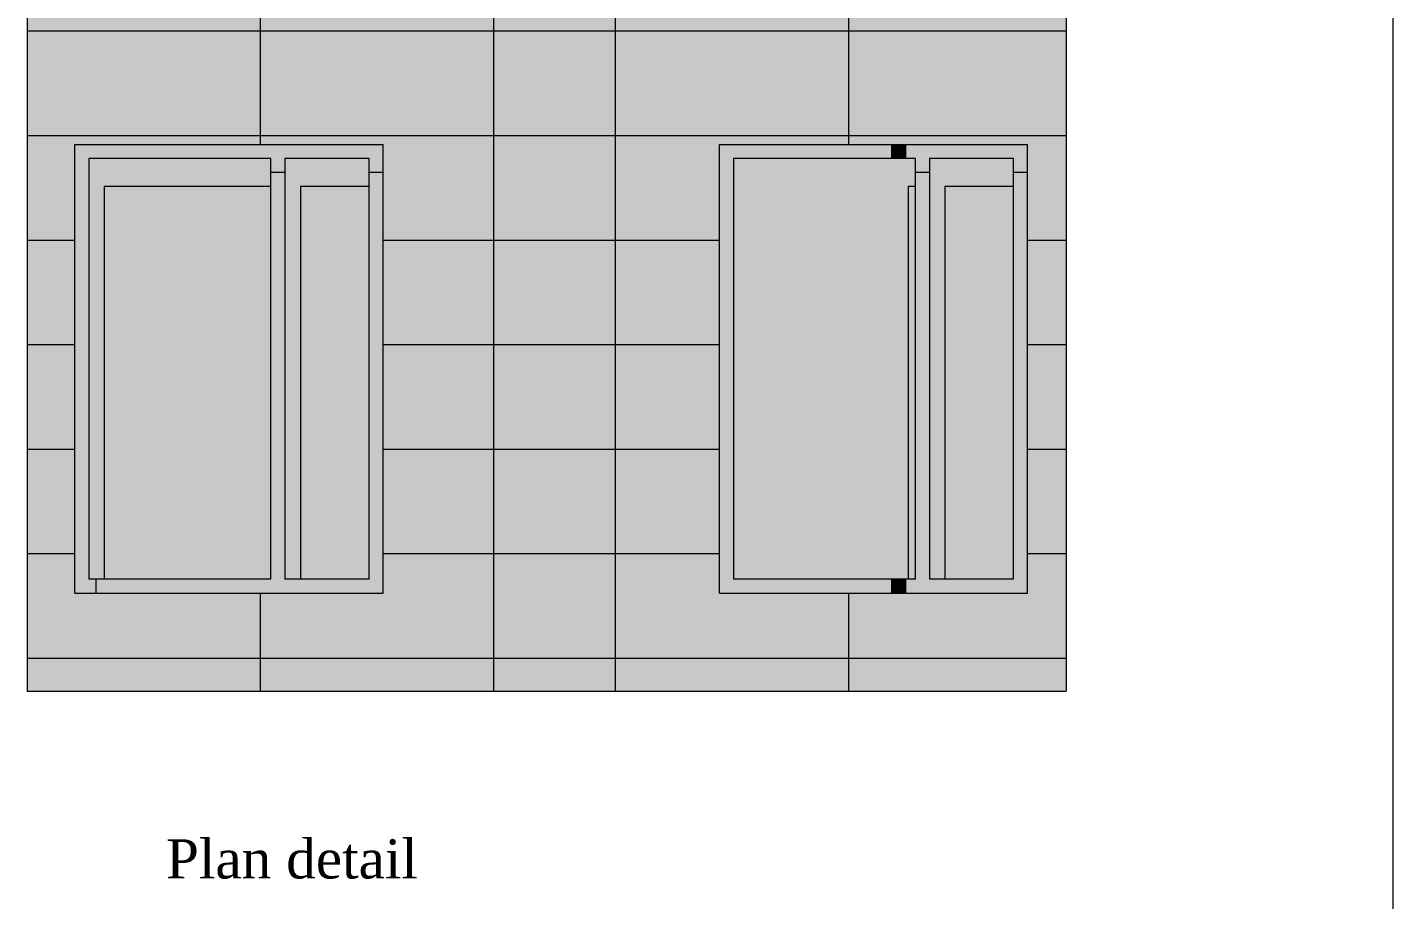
# Model space of a CAD drawing. Header units: millimetres. Extents: x 145836 to 266027, y 108786 to 206069.
# Drawn here: x 241669 to 266027, y 131522 to 147086 of the extents above; entities that cross this region are included whole.
import ezdxf

# ---------------------------------------------------------------- set-up
doc = ezdxf.new("R2010")
doc.units = ezdxf.units.MM
doc.layers.get('0').update_dxf_attribs({"color": 250})
doc.styles.get("Standard").update_dxf_attribs({"font": 'arial.ttf'})

msp = doc.modelspace()

# ---------------------------------------------------------------- hatches: boundary and pattern name
at = {"lineweight": 13, "true_color": 0xb7ab6c}
h = msp.add_hatch(color=43, dxfattribs=at)
h.dxf.hatch_style = 1
h.paths.add_polyline_path([(254015, 147993), (257077, 147993), (257077, 151993), (254015, 151993)])
h.paths.add_polyline_path([(257077, 147993), (254015, 147993), (254015, 144993), (257077, 144993)])
h.paths.add_polyline_path([(254015, 147993), (252165, 147993), (252165, 135245), (254015, 135245)])
h.paths.add_polyline_path([(254015, 136993), (254015, 135245), (257077, 135245), (257077, 136993)])
at = {"lineweight": 13, "true_color": 0xf1e5a2}
h = msp.add_hatch(color=41, dxfattribs=at)
h.dxf.hatch_style = 1
h.paths.add_polyline_path([(241669, 147993), (241669, 135245), (252165, 135245), (252165, 147993)])
h.paths.add_polyline_path([(248015, 144993), (248015, 136993), (242515, 136993), (242515, 144993)], flags=16)
h.paths.add_polyline_path([(247765, 144743), (247765, 137243), (246265, 137243), (246265, 144493), (246015, 144493), (246015, 137243), (242765, 137243), (242765, 144743), (246015, 144743), (246015, 144493), (246265, 144493), (246265, 144743)], flags=0)
at = {"lineweight": 13, "true_color": 0xeedf8c}
h = msp.add_hatch(color=41, dxfattribs=at)
h.dxf.hatch_style = 1
h.paths.add_polyline_path([(260200, 147993), (257077, 147993), (257077, 144993), (259515, 144993), (259515, 136993), (257077, 136993), (257077, 135245), (260200, 135245)])
at = {"lineweight": 13}
for color, points in [(253, [(246015, 144743), (246015, 144493), (246265, 144493), (246265, 144743), (247765, 144743), (247765, 144493), (248015, 144493), (248015, 144993), (242515, 144993), (242515, 136993), (242889, 136993), (242889, 137243), (242765, 137243), (242765, 144743)]), (253, [(259265, 144743), (259265, 144493), (259515, 144493), (259515, 144993), (257335, 144993), (257335, 144743), (257515, 144743), (257515, 144493), (257765, 144493), (257765, 144743)]), (255, [(248015, 144493), (247765, 144493), (247765, 137243), (246265, 137243), (246265, 144493), (246015, 144493), (246015, 137243), (242889, 137243), (242889, 136993), (248015, 136993)]), (255, [(257765, 137243), (257765, 144493), (257515, 144493), (257515, 137243), (257335, 137243), (257335, 136993), (259515, 136993), (259515, 144493), (259265, 144493), (259265, 137243)])]:
    msp.add_hatch(color=color, dxfattribs=at).paths.add_polyline_path(points)
at = {"lineweight": 13, "true_color": 0x787878}
for points in [[(257077, 144743), (257077, 144993), (254015, 144993), (254015, 136993), (257077, 136993), (257077, 137243), (254265, 137243), (254265, 144743)], [(257335, 144993), (257077, 144993), (257077, 144743), (257335, 144743)], [(257335, 137243), (257077, 137243), (257077, 136993), (257335, 136993)]]:
    msp.add_hatch(color=8, dxfattribs=at).paths.add_polyline_path(points)
at = {"lineweight": 13, "true_color": 0x5c6d75}
h = msp.add_hatch(color=147, dxfattribs=at)
h.paths.add_polyline_path([(246015, 144243), (246015, 144743), (242765, 144743), (242765, 137243), (243040, 137243), (243040, 144243)])
h.paths.add_polyline_path([(246265, 144743), (246265, 137243), (246540, 137243), (246540, 144243), (247765, 144243), (247765, 144743)])
h = msp.add_hatch(color=147, dxfattribs=at)
h.paths.add_polyline_path([(257077, 137243), (257384, 137243), (257384, 144243), (257515, 144243), (257515, 144743), (257077, 144743)])
h.paths.add_polyline_path([(257077, 144743), (254265, 144743), (254265, 137243), (257077, 137243)])
h.paths.add_polyline_path([(259265, 144243), (259265, 144743), (257765, 144743), (257765, 137243), (258040, 137243), (258040, 144243)])
at = {"lineweight": 13, "true_color": 0x70858f}
h = msp.add_hatch(color=8, dxfattribs=at)
h.paths.add_polyline_path([(246015, 144243), (243040, 144243), (243040, 137243), (246015, 137243)])
h.paths.add_polyline_path([(247765, 144243), (246540, 144243), (246540, 137243), (247765, 137243)])
h = msp.add_hatch(color=8, dxfattribs=at)
h.paths.add_polyline_path([(258040, 137243), (259265, 137243), (259265, 144243), (258040, 144243)])
h.paths.add_polyline_path([(257384, 137243), (257515, 137243), (257515, 144243), (257384, 144243)])

# ---------------------------------------------------------------- linework, layer by layer
at = {"lineweight": 13}
for p, q in [((266027, 206069), (266027, 108786)), ((266027, 206069), (266027, 108786)), ((249991, 135245), (249991, 194071)), ((245830, 144993), (245830, 151993)), ((256327, 144993), (256327, 151993)), ((241669, 147993), (241669, 135245)), ((260200, 147993), (260200, 135245)), ((241669, 147020), (260200, 147020)), ((241669, 145156), (260200, 145156)), ((241669, 143291), (242515, 143291)), ((248015, 143291), (254015, 143291)), ((259515, 143291), (260200, 143291)), ((241669, 141426), (242515, 141426)), ((248015, 141426), (254015, 141426)), ((259515, 141426), (260200, 141426)), ((241669, 139562), (242515, 139562)), ((248015, 139562), (254015, 139562)), ((259515, 139562), (260200, 139562)), ((241669, 137697), (242515, 137697)), ((248015, 137697), (254015, 137697)), ((259515, 137697), (260200, 137697)), ((245830, 135245), (245830, 136993)), ((256327, 135245), (256327, 136993)), ((241669, 135832), (260200, 135832)), ((241669, 135245), (260200, 135245))]:
    msp.add_line(p, q, dxfattribs=at)
at = {"color": 41, "lineweight": 20, "true_color": 0xf1e5a2}
msp.add_line((252165, 135245), (252165, 162993), dxfattribs=at)
at = {"lineweight": 20}
for p, q in [((242515, 144993), (248015, 144993)), ((242515, 136993), (242515, 144993)), ((248015, 136993), (248015, 144993)), ((254015, 144993), (259515, 144993)), ((254015, 136993), (254015, 144993)), ((259515, 136993), (259515, 144993)), ((246015, 144743), (242765, 144743)), ((242765, 144743), (242765, 137243)), ((246015, 137243), (246015, 144743)), ((247765, 144743), (246265, 144743)), ((246265, 144743), (246265, 137243)), ((247765, 137243), (247765, 144743)), ((257515, 144743), (254265, 144743)), ((254265, 144743), (254265, 137243)), ((257515, 137243), (257515, 144743)), ((259265, 144743), (257765, 144743)), ((257765, 144743), (257765, 137243)), ((259265, 137243), (259265, 144743)), ((246015, 137243), (242765, 137243)), ((247765, 137243), (246265, 137243)), ((257515, 137243), (254265, 137243)), ((259265, 137243), (257765, 137243)), ((242515, 136993), (248015, 136993)), ((254015, 136993), (259515, 136993))]:
    msp.add_line(p, q, dxfattribs=at)
at = {"color": 8, "lineweight": 13, "true_color": 0x828282}
for p, q in [((257335, 144993), (257335, 144743)), ((257335, 137243), (257335, 136993))]:
    msp.add_line(p, q, dxfattribs=at)
at = {"color": 253, "lineweight": 20}
for p, q in [((246265, 144493), (246015, 144493)), ((248015, 144493), (247765, 144493)), ((257765, 144493), (257515, 144493)), ((259515, 144493), (259265, 144493)), ((242889, 137243), (242889, 136993))]:
    msp.add_line(p, q, dxfattribs=at)
at = {"color": 147, "lineweight": 20, "true_color": 0x5c6d75}
for p, q in [((246015, 144243), (243040, 144243)), ((243040, 144243), (243040, 137243)), ((247765, 144243), (246540, 144243)), ((246540, 144243), (246540, 137243)), ((257515, 144243), (257384, 144243)), ((257515, 144243), (257384, 144243)), ((257384, 144243), (257384, 137243)), ((259265, 144243), (258040, 144243)), ((258040, 144243), (258040, 137243))]:
    msp.add_line(p, q, dxfattribs=at)

# ---------------------------------------------------------------- texts
at = {"color": 252, "lineweight": 13, "insert": (244143, 132601), "char_height": 1000, "width": 17523.37, "attachment_point": 1}
msp.add_mtext('{\\fTimes New Roman|b0|i0|c0|p18;\\H0.7x;\\C256;Plan detail\\fTimes New Roman|b0|i0|c204|p18;  \\fTimes New Roman|b0|i0|c0|p18;  }', dxfattribs=at)

doc.saveas('drawing.dxf')
